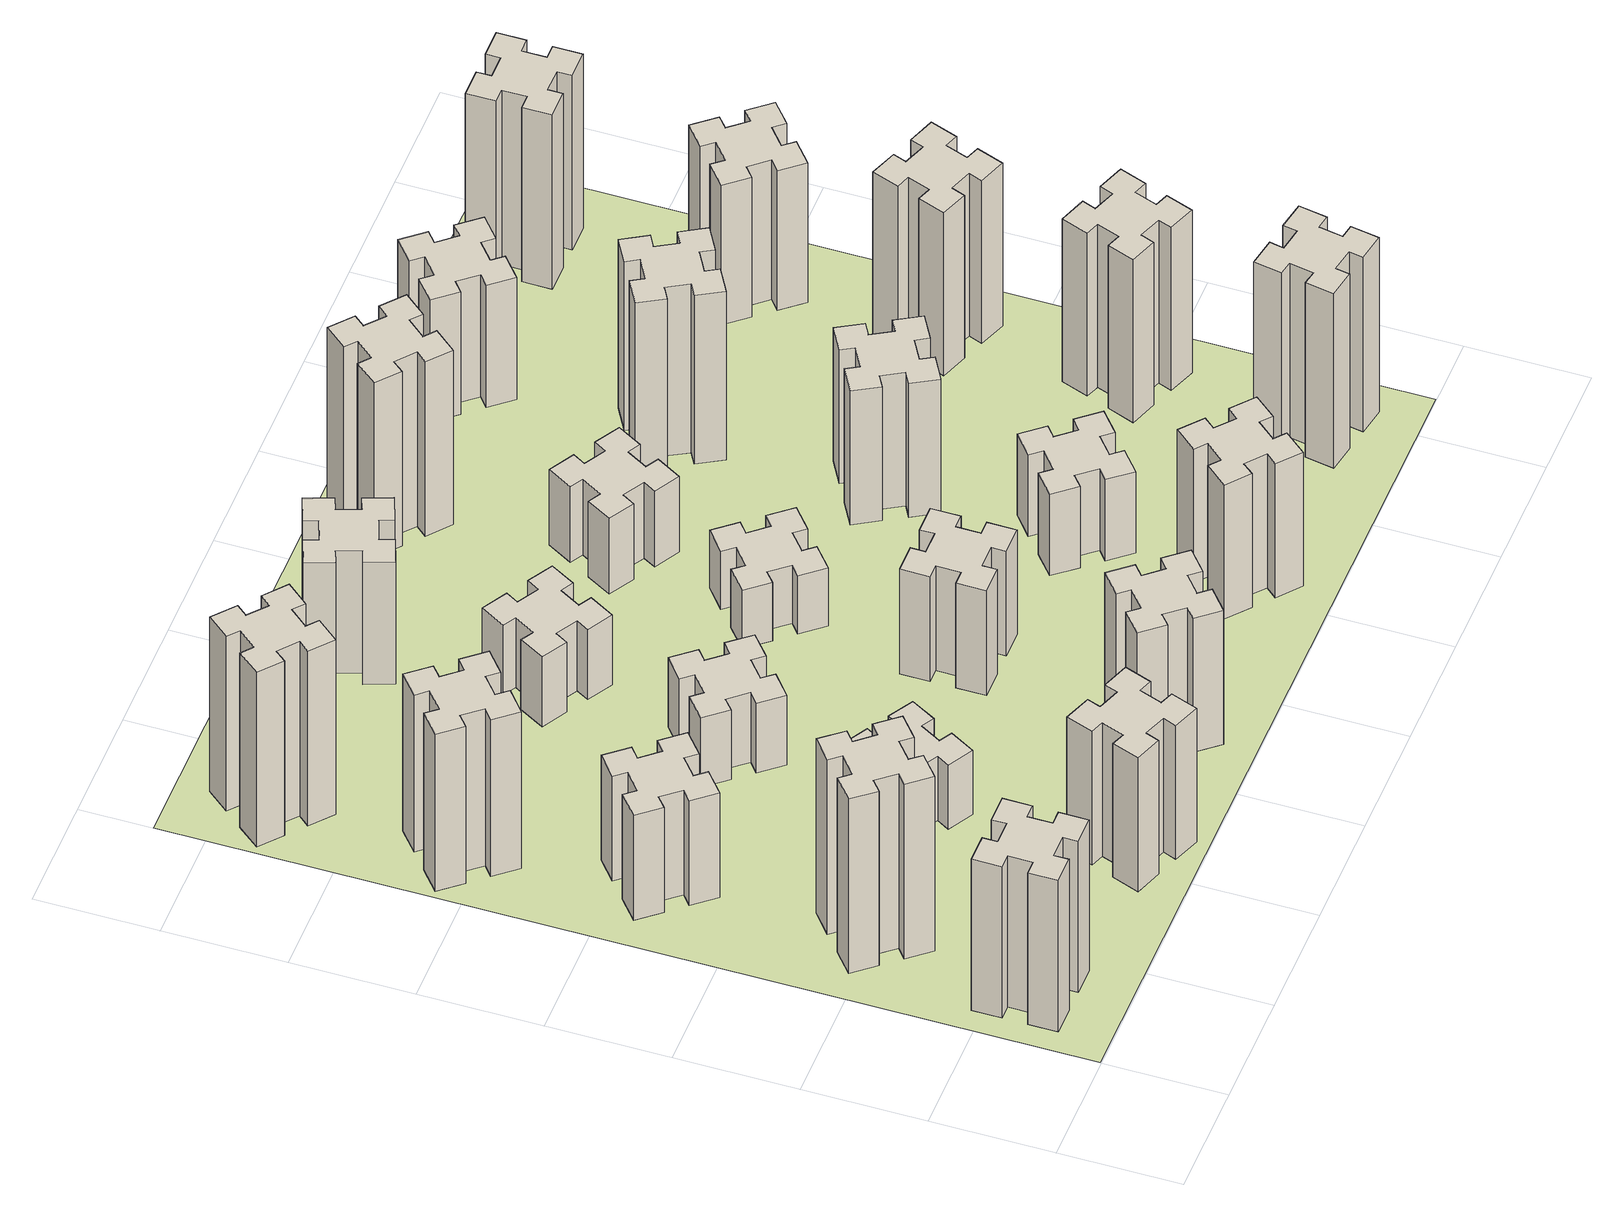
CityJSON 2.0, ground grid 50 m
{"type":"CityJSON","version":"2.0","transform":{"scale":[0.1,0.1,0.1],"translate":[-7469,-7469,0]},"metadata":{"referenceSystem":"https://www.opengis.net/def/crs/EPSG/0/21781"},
"CityObjects":{
"building1":{"type":"Building","attributes":{"class":"1000","function":"1000","usage":"1000","yearOfConstruction":2016,"roofType":"1000","measuredHeight":78,"storeysAboveGround":30,"storeysBelowGround":0},"geometry":[{"type":"Solid","lod":"1","boundaries":[[[[0,1,2,3,4,5,6,7,8,9,10,11,12,13,14,15,16,17,18,19]],[[17,16,20,21]],[[16,15,22,20]],[[15,14,23,22]],[[14,13,24,23]],[[13,12,25,24]],[[12,11,26,25]],[[11,10,27,26]],[[10,9,28,27]],[[9,8,29,28]],[[8,7,30,29]],[[7,6,31,30]],[[6,5,32,31]],[[5,4,33,32]],[[4,3,34,33]],[[3,2,35,34]],[[2,1,36,35]],[[1,0,37,36]],[[0,19,38,37]],[[19,18,39,38]],[[18,17,21,39]],[[24,25,26,27,28,29,30,31,32,33,34,35,36,37,38,39,21,20,22,23]]]]}]},
"building2":{"type":"Building","attributes":{"class":"1000","function":"1000","usage":"1000","yearOfConstruction":2016,"roofType":"1000","measuredHeight":90,"storeysAboveGround":30,"storeysBelowGround":0},"geometry":[{"type":"Solid","lod":"1","boundaries":[[[[40,41,42,43,44,45,46,47,48,49,50,51,52,53,54,55,56,57,58,59]],[[57,56,60,61]],[[56,55,62,60]],[[55,54,63,62]],[[54,53,64,63]],[[53,52,65,64]],[[52,51,66,65]],[[51,50,67,66]],[[50,49,68,67]],[[49,48,69,68]],[[48,47,70,69]],[[47,46,71,70]],[[46,45,72,71]],[[45,44,73,72]],[[44,43,74,73]],[[43,42,75,74]],[[42,41,76,75]],[[41,40,77,76]],[[40,59,78,77]],[[59,58,79,78]],[[58,57,61,79]],[[64,65,66,67,68,69,70,71,72,73,74,75,76,77,78,79,61,60,62,63]]]]}]},
"building3":{"type":"Building","attributes":{"class":"1000","function":"1000","usage":"1000","yearOfConstruction":2016,"roofType":"1000","measuredHeight":54,"storeysAboveGround":30,"storeysBelowGround":0},"geometry":[{"type":"Solid","lod":"1","boundaries":[[[[80,81,82,83,84,85,86,87,88,89,90,91,92,93,94,95,96,97,98,99]],[[97,96,100,101]],[[96,95,102,100]],[[95,94,103,102]],[[94,93,104,103]],[[93,92,105,104]],[[92,91,106,105]],[[91,90,107,106]],[[90,89,108,107]],[[89,88,109,108]],[[88,87,110,109]],[[87,86,111,110]],[[86,85,112,111]],[[85,84,113,112]],[[84,83,114,113]],[[83,82,115,114]],[[82,81,116,115]],[[81,80,117,116]],[[80,99,118,117]],[[99,98,119,118]],[[98,97,101,119]],[[104,105,106,107,108,109,110,111,112,113,114,115,116,117,118,119,101,100,102,103]]]]}]},
"building4":{"type":"Building","attributes":{"class":"1000","function":"1000","usage":"1000","yearOfConstruction":2016,"roofType":"1000","measuredHeight":81,"storeysAboveGround":30,"storeysBelowGround":0},"geometry":[{"type":"Solid","lod":"1","boundaries":[[[[120,121,122,123,124,125,126,127,128,129,130,131,132,133,134,135,136,137,138,139]],[[137,136,140,141]],[[136,135,142,140]],[[135,134,143,142]],[[134,133,144,143]],[[133,132,145,144]],[[132,131,146,145]],[[131,130,147,146]],[[130,129,148,147]],[[129,128,149,148]],[[128,127,150,149]],[[127,126,151,150]],[[126,125,152,151]],[[125,124,153,152]],[[124,123,154,153]],[[123,122,155,154]],[[122,121,156,155]],[[121,120,157,156]],[[120,139,158,157]],[[139,138,159,158]],[[138,137,141,159]],[[144,145,146,147,148,149,150,151,152,153,154,155,156,157,158,159,141,140,142,143]]]]}]},
"building5":{"type":"Building","attributes":{"class":"1000","function":"1000","usage":"1000","yearOfConstruction":2016,"roofType":"1000","measuredHeight":69,"storeysAboveGround":30,"storeysBelowGround":0},"geometry":[{"type":"Solid","lod":"1","boundaries":[[[[160,161,162,163,164,165,166,167,168,169,170,171,172,173,174,175,176,177,178,179]],[[177,176,180,181]],[[176,175,182,180]],[[175,174,183,182]],[[174,173,184,183]],[[173,172,185,184]],[[172,171,186,185]],[[171,170,187,186]],[[170,169,188,187]],[[169,168,189,188]],[[168,167,190,189]],[[167,166,191,190]],[[166,165,192,191]],[[165,164,193,192]],[[164,163,194,193]],[[163,162,195,194]],[[162,161,196,195]],[[161,160,197,196]],[[160,179,198,197]],[[179,178,199,198]],[[178,177,181,199]],[[184,185,186,187,188,189,190,191,192,193,194,195,196,197,198,199,181,180,182,183]]]]}]},
"building6":{"type":"Building","attributes":{"class":"1000","function":"1000","usage":"1000","yearOfConstruction":2016,"roofType":"1000","measuredHeight":90,"storeysAboveGround":30,"storeysBelowGround":0},"geometry":[{"type":"Solid","lod":"1","boundaries":[[[[200,201,202,203,204,205,206,207,208,209,210,211,212,213,214,215,216,217,218,219]],[[217,216,220,221]],[[216,215,222,220]],[[215,214,223,222]],[[214,213,224,223]],[[213,212,225,224]],[[212,211,226,225]],[[211,210,227,226]],[[210,209,228,227]],[[209,208,229,228]],[[208,207,230,229]],[[207,206,231,230]],[[206,205,232,231]],[[205,204,233,232]],[[204,203,234,233]],[[203,202,235,234]],[[202,201,236,235]],[[201,200,237,236]],[[200,219,238,237]],[[219,218,239,238]],[[218,217,221,239]],[[224,225,226,227,228,229,230,231,232,233,234,235,236,237,238,239,221,220,222,223]]]]}]},
"building7":{"type":"Building","attributes":{"class":"1000","function":"1000","usage":"1000","yearOfConstruction":2016,"roofType":"1000","measuredHeight":33,"storeysAboveGround":30,"storeysBelowGround":0},"geometry":[{"type":"Solid","lod":"1","boundaries":[[[[240,241,242,243,244,245,246,247,248,249,250,251,252,253,254,255,256,257,258,259]],[[257,256,260,261]],[[256,255,262,260]],[[255,254,263,262]],[[254,253,264,263]],[[253,252,265,264]],[[252,251,266,265]],[[251,250,267,266]],[[250,249,268,267]],[[249,248,269,268]],[[248,247,270,269]],[[247,246,271,270]],[[246,245,272,271]],[[245,244,273,272]],[[244,243,274,273]],[[243,242,275,274]],[[242,241,276,275]],[[241,240,277,276]],[[240,259,278,277]],[[259,258,279,278]],[[258,257,261,279]],[[264,265,266,267,268,269,270,271,272,273,274,275,276,277,278,279,261,260,262,263]]]]}]},
"building8":{"type":"Building","attributes":{"class":"1000","function":"1000","usage":"1000","yearOfConstruction":2016,"roofType":"1000","measuredHeight":36,"storeysAboveGround":30,"storeysBelowGround":0},"geometry":[{"type":"Solid","lod":"1","boundaries":[[[[280,281,282,283,284,285,286,287,288,289,290,291,292,293,294,295,296,297,298,299]],[[297,296,300,301]],[[296,295,302,300]],[[295,294,303,302]],[[294,293,304,303]],[[293,292,305,304]],[[292,291,306,305]],[[291,290,307,306]],[[290,289,308,307]],[[289,288,309,308]],[[288,287,310,309]],[[287,286,311,310]],[[286,285,312,311]],[[285,284,313,312]],[[284,283,314,313]],[[283,282,315,314]],[[282,281,316,315]],[[281,280,317,316]],[[280,299,318,317]],[[299,298,319,318]],[[298,297,301,319]],[[304,305,306,307,308,309,310,311,312,313,314,315,316,317,318,319,301,300,302,303]]]]}]},
"building9":{"type":"Building","attributes":{"class":"1000","function":"1000","usage":"1000","yearOfConstruction":2016,"roofType":"1000","measuredHeight":69,"storeysAboveGround":30,"storeysBelowGround":0},"geometry":[{"type":"Solid","lod":"1","boundaries":[[[[320,321,322,323,324,325,326,327,328,329,330,331,332,333,334,335,336,337,338,339]],[[337,336,340,341]],[[336,335,342,340]],[[335,334,343,342]],[[334,333,344,343]],[[333,332,345,344]],[[332,331,346,345]],[[331,330,347,346]],[[330,329,348,347]],[[329,328,349,348]],[[328,327,350,349]],[[327,326,351,350]],[[326,325,352,351]],[[325,324,353,352]],[[324,323,354,353]],[[323,322,355,354]],[[322,321,356,355]],[[321,320,357,356]],[[320,339,358,357]],[[339,338,359,358]],[[338,337,341,359]],[[344,345,346,347,348,349,350,351,352,353,354,355,356,357,358,359,341,340,342,343]]]]}]},
"building10":{"type":"Building","attributes":{"class":"1000","function":"1000","usage":"1000","yearOfConstruction":2016,"roofType":"1000","measuredHeight":36,"storeysAboveGround":30,"storeysBelowGround":0},"geometry":[{"type":"Solid","lod":"1","boundaries":[[[[360,361,362,363,364,365,366,367,368,369,370,371,372,373,374,375,376,377,378,379]],[[377,376,380,381]],[[376,375,382,380]],[[375,374,383,382]],[[374,373,384,383]],[[373,372,385,384]],[[372,371,386,385]],[[371,370,387,386]],[[370,369,388,387]],[[369,368,389,388]],[[368,367,390,389]],[[367,366,391,390]],[[366,365,392,391]],[[365,364,393,392]],[[364,363,394,393]],[[363,362,395,394]],[[362,361,396,395]],[[361,360,397,396]],[[360,379,398,397]],[[379,378,399,398]],[[378,377,381,399]],[[384,385,386,387,388,389,390,391,392,393,394,395,396,397,398,399,381,380,382,383]]]]}]},
"building11":{"type":"Building","attributes":{"class":"1000","function":"1000","usage":"1000","yearOfConstruction":2016,"roofType":"1000","measuredHeight":63,"storeysAboveGround":30,"storeysBelowGround":0},"geometry":[{"type":"Solid","lod":"1","boundaries":[[[[400,401,402,403,404,405,406,407,408,409,410,411,412,413,414,415,416,417,418,419]],[[417,416,420,421]],[[416,415,422,420]],[[415,414,423,422]],[[414,413,424,423]],[[413,412,425,424]],[[412,411,426,425]],[[411,410,427,426]],[[410,409,428,427]],[[409,408,429,428]],[[408,407,430,429]],[[407,406,431,430]],[[406,405,432,431]],[[405,404,433,432]],[[404,403,434,433]],[[403,402,435,434]],[[402,401,436,435]],[[401,400,437,436]],[[400,419,438,437]],[[419,418,439,438]],[[418,417,421,439]],[[424,425,426,427,428,429,430,431,432,433,434,435,436,437,438,439,421,420,422,423]]]]}]},
"building12":{"type":"Building","attributes":{"class":"1000","function":"1000","usage":"1000","yearOfConstruction":2016,"roofType":"1000","measuredHeight":54,"storeysAboveGround":30,"storeysBelowGround":0},"geometry":[{"type":"Solid","lod":"1","boundaries":[[[[440,441,442,443,444,445,446,447,448,449,450,451,452,453,454,455,456,457,458,459]],[[457,456,460,461]],[[456,455,462,460]],[[455,454,463,462]],[[454,453,464,463]],[[453,452,465,464]],[[452,451,466,465]],[[451,450,467,466]],[[450,449,468,467]],[[449,448,469,468]],[[448,447,470,469]],[[447,446,471,470]],[[446,445,472,471]],[[445,444,473,472]],[[444,443,474,473]],[[443,442,475,474]],[[442,441,476,475]],[[441,440,477,476]],[[440,459,478,477]],[[459,458,479,478]],[[458,457,461,479]],[[464,465,466,467,468,469,470,471,472,473,474,475,476,477,478,479,461,460,462,463]]]]}]},
"building13":{"type":"Building","attributes":{"class":"1000","function":"1000","usage":"1000","yearOfConstruction":2016,"roofType":"1000","measuredHeight":30,"storeysAboveGround":30,"storeysBelowGround":0},"geometry":[{"type":"Solid","lod":"1","boundaries":[[[[480,481,482,483,484,485,486,487,488,489,490,491,492,493,494,495,496,497,498,499]],[[497,496,500,501]],[[496,495,502,500]],[[495,494,503,502]],[[494,493,504,503]],[[493,492,505,504]],[[492,491,506,505]],[[491,490,507,506]],[[490,489,508,507]],[[489,488,509,508]],[[488,487,510,509]],[[487,486,511,510]],[[486,485,512,511]],[[485,484,513,512]],[[484,483,514,513]],[[483,482,515,514]],[[482,481,516,515]],[[481,480,517,516]],[[480,499,518,517]],[[499,498,519,518]],[[498,497,501,519]],[[504,505,506,507,508,509,510,511,512,513,514,515,516,517,518,519,501,500,502,503]]]]}]},
"building14":{"type":"Building","attributes":{"class":"1000","function":"1000","usage":"1000","yearOfConstruction":2016,"roofType":"1000","measuredHeight":69,"storeysAboveGround":30,"storeysBelowGround":0},"geometry":[{"type":"Solid","lod":"1","boundaries":[[[[520,521,522,523,524,525,526,527,528,529,530,531,532,533,534,535,536,537,538,539]],[[537,536,540,541]],[[536,535,542,540]],[[535,534,543,542]],[[534,533,544,543]],[[533,532,545,544]],[[532,531,546,545]],[[531,530,547,546]],[[530,529,548,547]],[[529,528,549,548]],[[528,527,550,549]],[[527,526,551,550]],[[526,525,552,551]],[[525,524,553,552]],[[524,523,554,553]],[[523,522,555,554]],[[522,521,556,555]],[[521,520,557,556]],[[520,539,558,557]],[[539,538,559,558]],[[538,537,541,559]],[[544,545,546,547,548,549,550,551,552,553,554,555,556,557,558,559,541,540,542,543]]]]}]},
"building15":{"type":"Building","attributes":{"class":"1000","function":"1000","usage":"1000","yearOfConstruction":2016,"roofType":"1000","measuredHeight":39,"storeysAboveGround":30,"storeysBelowGround":0},"geometry":[{"type":"Solid","lod":"1","boundaries":[[[[560,561,562,563,564,565,566,567,568,569,570,571,572,573,574,575,576,577,578,579]],[[577,576,580,581]],[[576,575,582,580]],[[575,574,583,582]],[[574,573,584,583]],[[573,572,585,584]],[[572,571,586,585]],[[571,570,587,586]],[[570,569,588,587]],[[569,568,589,588]],[[568,567,590,589]],[[567,566,591,590]],[[566,565,592,591]],[[565,564,593,592]],[[564,563,594,593]],[[563,562,595,594]],[[562,561,596,595]],[[561,560,597,596]],[[560,579,598,597]],[[579,578,599,598]],[[578,577,581,599]],[[584,585,586,587,588,589,590,591,592,593,594,595,596,597,598,599,581,580,582,583]]]]}]},
"building16":{"type":"Building","attributes":{"class":"1000","function":"1000","usage":"1000","yearOfConstruction":2016,"roofType":"1000","measuredHeight":90,"storeysAboveGround":30,"storeysBelowGround":0},"geometry":[{"type":"Solid","lod":"1","boundaries":[[[[600,601,602,603,604,605,606,607,608,609,610,611,612,613,614,615,616,617,618,619]],[[617,616,620,621]],[[616,615,622,620]],[[615,614,623,622]],[[614,613,624,623]],[[613,612,625,624]],[[612,611,626,625]],[[611,610,627,626]],[[610,609,628,627]],[[609,608,629,628]],[[608,607,630,629]],[[607,606,631,630]],[[606,605,632,631]],[[605,604,633,632]],[[604,603,634,633]],[[603,602,635,634]],[[602,601,636,635]],[[601,600,637,636]],[[600,619,638,637]],[[619,618,639,638]],[[618,617,621,639]],[[624,625,626,627,628,629,630,631,632,633,634,635,636,637,638,639,621,620,622,623]]]]}]},
"building17":{"type":"Building","attributes":{"class":"1000","function":"1000","usage":"1000","yearOfConstruction":2016,"roofType":"1000","measuredHeight":42,"storeysAboveGround":30,"storeysBelowGround":0},"geometry":[{"type":"Solid","lod":"1","boundaries":[[[[640,641,642,643,644,645,646,647,648,649,650,651,652,653,654,655,656,657,658,659]],[[657,656,660,661]],[[656,655,662,660]],[[655,654,663,662]],[[654,653,664,663]],[[653,652,665,664]],[[652,651,666,665]],[[651,650,667,666]],[[650,649,668,667]],[[649,648,669,668]],[[648,647,670,669]],[[647,646,671,670]],[[646,645,672,671]],[[645,644,673,672]],[[644,643,674,673]],[[643,642,675,674]],[[642,641,676,675]],[[641,640,677,676]],[[640,659,678,677]],[[659,658,679,678]],[[658,657,661,679]],[[664,665,666,667,668,669,670,671,672,673,674,675,676,677,678,679,661,660,662,663]]]]}]},
"building18":{"type":"Building","attributes":{"class":"1000","function":"1000","usage":"1000","yearOfConstruction":2016,"roofType":"1000","measuredHeight":69,"storeysAboveGround":30,"storeysBelowGround":0},"geometry":[{"type":"Solid","lod":"1","boundaries":[[[[680,681,682,683,684,685,686,687,688,689,690,691,692,693,694,695,696,697,698,699]],[[697,696,700,701]],[[696,695,702,700]],[[695,694,703,702]],[[694,693,704,703]],[[693,692,705,704]],[[692,691,706,705]],[[691,690,707,706]],[[690,689,708,707]],[[689,688,709,708]],[[688,687,710,709]],[[687,686,711,710]],[[686,685,712,711]],[[685,684,713,712]],[[684,683,714,713]],[[683,682,715,714]],[[682,681,716,715]],[[681,680,717,716]],[[680,699,718,717]],[[699,698,719,718]],[[698,697,701,719]],[[704,705,706,707,708,709,710,711,712,713,714,715,716,717,718,719,701,700,702,703]]]]}]},
"building19":{"type":"Building","attributes":{"class":"1000","function":"1000","usage":"1000","yearOfConstruction":2016,"roofType":"1000","measuredHeight":87,"storeysAboveGround":30,"storeysBelowGround":0},"geometry":[{"type":"Solid","lod":"1","boundaries":[[[[720,721,722,723,724,725,726,727,728,729,730,731,732,733,734,735,736,737,738,739]],[[737,736,740,741]],[[736,735,742,740]],[[735,734,743,742]],[[734,733,744,743]],[[733,732,745,744]],[[732,731,746,745]],[[731,730,747,746]],[[730,729,748,747]],[[729,728,749,748]],[[728,727,750,749]],[[727,726,751,750]],[[726,725,752,751]],[[725,724,753,752]],[[724,723,754,753]],[[723,722,755,754]],[[722,721,756,755]],[[721,720,757,756]],[[720,739,758,757]],[[739,738,759,758]],[[738,737,741,759]],[[744,745,746,747,748,749,750,751,752,753,754,755,756,757,758,759,741,740,742,743]]]]}]},
"building20":{"type":"Building","attributes":{"class":"1000","function":"1000","usage":"1000","yearOfConstruction":2016,"roofType":"1000","measuredHeight":90,"storeysAboveGround":30,"storeysBelowGround":0},"geometry":[{"type":"Solid","lod":"1","boundaries":[[[[760,761,762,763,764,765,766,767,768,769,770,771,772,773,774,775,776,777,778,779]],[[777,776,780,781]],[[776,775,782,780]],[[775,774,783,782]],[[774,773,784,783]],[[773,772,785,784]],[[772,771,786,785]],[[771,770,787,786]],[[770,769,788,787]],[[769,768,789,788]],[[768,767,790,789]],[[767,766,791,790]],[[766,765,792,791]],[[765,764,793,792]],[[764,763,794,793]],[[763,762,795,794]],[[762,761,796,795]],[[761,760,797,796]],[[760,779,798,797]],[[779,778,799,798]],[[778,777,781,799]],[[784,785,786,787,788,789,790,791,792,793,794,795,796,797,798,799,781,780,782,783]]]]}]},
"building21":{"type":"Building","attributes":{"class":"1000","function":"1000","usage":"1000","yearOfConstruction":2016,"roofType":"1000","measuredHeight":63,"storeysAboveGround":30,"storeysBelowGround":0},"geometry":[{"type":"Solid","lod":"1","boundaries":[[[[800,801,802,803,804,805,806,807,808,809,810,811,812,813,814,815,816,817,818,819]],[[817,816,820,821]],[[816,815,822,820]],[[815,814,823,822]],[[814,813,824,823]],[[813,812,825,824]],[[812,811,826,825]],[[811,810,827,826]],[[810,809,828,827]],[[809,808,829,828]],[[808,807,830,829]],[[807,806,831,830]],[[806,805,832,831]],[[805,804,833,832]],[[804,803,834,833]],[[803,802,835,834]],[[802,801,836,835]],[[801,800,837,836]],[[800,819,838,837]],[[819,818,839,838]],[[818,817,821,839]],[[824,825,826,827,828,829,830,831,832,833,834,835,836,837,838,839,821,820,822,823]]]]}]},
"building22":{"type":"Building","attributes":{"class":"1000","function":"1000","usage":"1000","yearOfConstruction":2016,"roofType":"1000","measuredHeight":84,"storeysAboveGround":30,"storeysBelowGround":0},"geometry":[{"type":"Solid","lod":"1","boundaries":[[[[840,841,842,843,844,845,846,847,848,849,850,851,852,853,854,855,856,857,858,859]],[[857,856,860,861]],[[856,855,862,860]],[[855,854,863,862]],[[854,853,864,863]],[[853,852,865,864]],[[852,851,866,865]],[[851,850,867,866]],[[850,849,868,867]],[[849,848,869,868]],[[848,847,870,869]],[[847,846,871,870]],[[846,845,872,871]],[[845,844,873,872]],[[844,843,874,873]],[[843,842,875,874]],[[842,841,876,875]],[[841,840,877,876]],[[840,859,878,877]],[[859,858,879,878]],[[858,857,861,879]],[[864,865,866,867,868,869,870,871,872,873,874,875,876,877,878,879,861,860,862,863]]]]}]},
"building23":{"type":"Building","attributes":{"class":"1000","function":"1000","usage":"1000","yearOfConstruction":2016,"roofType":"1000","measuredHeight":84,"storeysAboveGround":30,"storeysBelowGround":0},"geometry":[{"type":"Solid","lod":"1","boundaries":[[[[880,881,882,883,884,885,886,887,888,889,890,891,892,893,894,895,896,897,898,899]],[[897,896,900,901]],[[896,895,902,900]],[[895,894,903,902]],[[894,893,904,903]],[[893,892,905,904]],[[892,891,906,905]],[[891,890,907,906]],[[890,889,908,907]],[[889,888,909,908]],[[888,887,910,909]],[[887,886,911,910]],[[886,885,912,911]],[[885,884,913,912]],[[884,883,914,913]],[[883,882,915,914]],[[882,881,916,915]],[[881,880,917,916]],[[880,899,918,917]],[[899,898,919,918]],[[898,897,901,919]],[[904,905,906,907,908,909,910,911,912,913,914,915,916,917,918,919,901,900,902,903]]]]}]},
"building24":{"type":"Building","attributes":{"class":"1000","function":"1000","usage":"1000","yearOfConstruction":2016,"roofType":"1000","measuredHeight":72,"storeysAboveGround":30,"storeysBelowGround":0},"geometry":[{"type":"Solid","lod":"1","boundaries":[[[[920,921,922,923,924,925,926,927,928,929,930,931,932,933,934,935,936,937,938,939]],[[937,936,940,941]],[[936,935,942,940]],[[935,934,943,942]],[[934,933,944,943]],[[933,932,945,944]],[[932,931,946,945]],[[931,930,947,946]],[[930,929,948,947]],[[929,928,949,948]],[[928,927,950,949]],[[927,926,951,950]],[[926,925,952,951]],[[925,924,953,952]],[[924,923,954,953]],[[923,922,955,954]],[[922,921,956,955]],[[921,920,957,956]],[[920,939,958,957]],[[939,938,959,958]],[[938,937,941,959]],[[944,945,946,947,948,949,950,951,952,953,954,955,956,957,958,959,941,940,942,943]]]]}]},
"building25":{"type":"Building","attributes":{"class":"1000","function":"1000","usage":"1000","yearOfConstruction":2016,"roofType":"1000","measuredHeight":90,"storeysAboveGround":30,"storeysBelowGround":0},"geometry":[{"type":"Solid","lod":"1","boundaries":[[[[960,961,962,963,964,965,966,967,968,969,970,971,972,973,974,975,976,977,978,979]],[[977,976,980,981]],[[976,975,982,980]],[[975,974,983,982]],[[974,973,984,983]],[[973,972,985,984]],[[972,971,986,985]],[[971,970,987,986]],[[970,969,988,987]],[[969,968,989,988]],[[968,967,990,989]],[[967,966,991,990]],[[966,965,992,991]],[[965,964,993,992]],[[964,963,994,993]],[[963,962,995,994]],[[962,961,996,995]],[[961,960,997,996]],[[960,979,998,997]],[[979,978,999,998]],[[978,977,981,999]],[[984,985,986,987,988,989,990,991,992,993,994,995,996,997,998,999,981,980,982,983]]]]}]},
"landuse1":{"type":"LandUse","attributes":{"name":"plot1","function":"1010"},"geometry":[{"type":"MultiSurface","lod":"1","boundaries":[[[1000,1001,1002,1003]]]}]}
},
"vertices":[
[165,425,0],[165,325,0],[105,325,0],[105,205,0],[225,205,0],[225,265,0],[325,265,0],[325,205,0],[445,205,0],[445,325,0],[385,325,0],[385,425,0],[445,425,0],[445,545,0],[325,545,0],[325,485,0],[225,485,0],[225,545,0],[105,545,0],[105,425,0],[225,485,780],[225,545,780],[325,485,780],[325,545,780],[445,545,780],[445,425,780],[385,425,780],[385,325,780],[445,325,780],[445,205,780],[325,205,780],[325,265,780],[225,265,780],[225,205,780],[105,205,780],[105,325,780],[165,325,780],[165,425,780],[105,425,780],[105,545,780],
[492,1048,0],[427,1124,0],[473,1163,0],[396,1255,0],[304,1178,0],[343,1132,0],[266,1067,0],[228,1113,0],[136,1036,0],[213,944,0],[259,983,0],[323,906,0],[277,868,0],[354,776,0],[446,853,0],[408,899,0],[484,963,0],[523,917,0],[615,994,0],[538,1086,0],[484,963,900],[523,917,900],[408,899,900],[446,853,900],[354,776,900],[277,868,900],[323,906,900],[259,983,900],[213,944,900],[136,1036,900],[228,1113,900],[266,1067,900],[343,1132,900],[304,1178,900],[396,1255,900],[473,1163,900],[427,1124,900],[492,1048,900],[538,1086,900],[615,994,900],
[492,1888,0],[427,1964,0],[473,2003,0],[396,2095,0],[304,2018,0],[343,1972,0],[266,1907,0],[228,1953,0],[136,1876,0],[213,1784,0],[259,1823,0],[323,1746,0],[277,1708,0],[354,1616,0],[446,1693,0],[408,1739,0],[484,1803,0],[523,1757,0],[615,1834,0],[538,1926,0],[484,1803,540],[523,1757,540],[408,1739,540],[446,1693,540],[354,1616,540],[277,1708,540],[323,1746,540],[259,1823,540],[213,1784,540],[136,1876,540],[228,1953,540],[266,1907,540],[343,1972,540],[304,2018,540],[396,2095,540],[473,2003,540],[427,1964,540],[492,1888,540],[538,1926,540],[615,1834,540],
[243,2712,0],[166,2647,0],[128,2693,0],[36,2616,0],[113,2524,0],[159,2563,0],[223,2486,0],[177,2448,0],[254,2356,0],[346,2433,0],[308,2479,0],[384,2543,0],[423,2497,0],[515,2574,0],[438,2666,0],[392,2628,0],[327,2704,0],[373,2743,0],[296,2835,0],[204,2758,0],[327,2704,810],[373,2743,810],[392,2628,810],[438,2666,810],[515,2574,810],[423,2497,810],[384,2543,810],[308,2479,810],[346,2433,810],[254,2356,810],[177,2448,810],[223,2486,810],[159,2563,810],[113,2524,810],[36,2616,810],[128,2693,810],[166,2647,810],[243,2712,810],[204,2758,810],[296,2835,810],
[1029,360,0],[995,266,0],[939,287,0],[897,174,0],[1010,133,0],[1031,189,0],[1125,155,0],[1104,99,0],[1217,57,0],[1258,170,0],[1202,191,0],[1236,285,0],[1292,264,0],[1333,377,0],[1220,418,0],[1200,362,0],[1106,396,0],[1127,452,0],[1014,493,0],[973,380,0],[1106,396,690],[1127,452,690],[1200,362,690],[1220,418,690],[1333,377,690],[1292,264,690],[1236,285,690],[1202,191,690],[1258,170,690],[1217,57,690],[1104,99,690],[1125,155,690],[1031,189,690],[1010,133,690],[897,174,690],[939,287,690],[995,266,690],[1029,360,690],[973,380,690],[1014,493,690],
[384,3387,0],[308,3452,0],[346,3498,0],[254,3575,0],[177,3483,0],[223,3444,0],[159,3368,0],[113,3406,0],[36,3314,0],[128,3237,0],[166,3283,0],[243,3219,0],[204,3173,0],[296,3096,0],[373,3188,0],[327,3226,0],[392,3303,0],[438,3264,0],[515,3356,0],[423,3433,0],[392,3303,900],[438,3264,900],[327,3226,900],[373,3188,900],[296,3096,900],[204,3173,900],[243,3219,900],[166,3283,900],[128,3237,900],[36,3314,900],[113,3406,900],[159,3368,900],[223,3444,900],[177,3483,900],[254,3575,900],[346,3498,900],[308,3452,900],[384,3387,900],[423,3433,900],[515,3356,900],
[1086,1017,0],[1136,1104,0],[1188,1074,0],[1248,1178,0],[1144,1238,0],[1114,1186,0],[1027,1236,0],[1057,1288,0],[953,1348,0],[893,1244,0],[945,1214,0],[895,1127,0],[843,1157,0],[783,1053,0],[887,993,0],[917,1045,0],[1004,995,0],[974,943,0],[1078,883,0],[1138,987,0],[1004,995,330],[974,943,330],[917,1045,330],[887,993,330],[783,1053,330],[843,1157,330],[895,1127,330],[945,1214,330],[893,1244,330],[953,1348,330],[1057,1288,330],[1027,1236,330],[1114,1186,330],[1144,1238,330],[1248,1178,330],[1188,1074,330],[1136,1104,330],[1086,1017,330],[1138,987,330],[1078,883,330],
[1083,1972,0],[1006,1907,0],[968,1953,0],[876,1876,0],[953,1784,0],[999,1823,0],[1063,1746,0],[1017,1708,0],[1094,1616,0],[1186,1693,0],[1148,1739,0],[1224,1803,0],[1263,1757,0],[1355,1834,0],[1278,1926,0],[1232,1888,0],[1167,1964,0],[1213,2003,0],[1136,2095,0],[1044,2018,0],[1167,1964,360],[1213,2003,360],[1232,1888,360],[1278,1926,360],[1355,1834,360],[1263,1757,360],[1224,1803,360],[1148,1739,360],[1186,1693,360],[1094,1616,360],[1017,1708,360],[1063,1746,360],[999,1823,360],[953,1784,360],[876,1876,360],[968,1953,360],[1006,1907,360],[1083,1972,360],[1044,2018,360],[1136,2095,360],
[1639,343,0],[1703,266,0],[1657,228,0],[1734,136,0],[1826,213,0],[1788,259,0],[1864,323,0],[1903,277,0],[1995,354,0],[1918,446,0],[1872,408,0],[1807,484,0],[1853,523,0],[1776,615,0],[1684,538,0],[1723,492,0],[1646,427,0],[1608,473,0],[1516,396,0],[1593,304,0],[1646,427,690],[1608,473,690],[1723,492,690],[1684,538,690],[1776,615,690],[1853,523,690],[1807,484,690],[1872,408,690],[1918,446,690],[1995,354,690],[1903,277,690],[1864,323,690],[1788,259,690],[1826,213,690],[1734,136,690],[1657,228,690],[1703,266,690],[1639,343,690],[1593,304,690],[1516,396,690],
[1314,2666,0],[1227,2716,0],[1257,2768,0],[1153,2828,0],[1093,2724,0],[1145,2694,0],[1095,2607,0],[1043,2637,0],[983,2533,0],[1087,2473,0],[1117,2525,0],[1204,2475,0],[1174,2423,0],[1278,2363,0],[1338,2467,0],[1286,2497,0],[1336,2584,0],[1388,2554,0],[1448,2658,0],[1344,2718,0],[1336,2584,360],[1388,2554,360],[1286,2497,360],[1338,2467,360],[1278,2363,360],[1174,2423,360],[1204,2475,360],[1117,2525,360],[1087,2473,360],[983,2533,360],[1043,2637,360],[1095,2607,360],[1145,2694,360],[1093,2724,360],[1153,2828,360],[1257,2768,360],[1227,2716,360],[1314,2666,360],[1344,2718,360],[1448,2658,360],
[1125,3456,0],[1031,3422,0],[1010,3478,0],[897,3437,0],[939,3324,0],[995,3345,0],[1029,3251,0],[973,3230,0],[1014,3117,0],[1127,3159,0],[1106,3215,0],[1200,3249,0],[1220,3193,0],[1333,3234,0],[1292,3347,0],[1236,3326,0],[1202,3420,0],[1258,3440,0],[1217,3553,0],[1104,3512,0],[1202,3420,630],[1258,3440,630],[1236,3326,630],[1292,3347,630],[1333,3234,630],[1220,3193,630],[1200,3249,630],[1106,3215,630],[1127,3159,630],[1014,3117,630],[973,3230,630],[1029,3251,630],[995,3345,630],[939,3324,630],[897,3437,630],[1010,3478,630],[1031,3422,630],[1125,3456,630],[1104,3512,630],[1217,3553,630],
[1745,1265,0],[1745,1165,0],[1685,1165,0],[1685,1045,0],[1805,1045,0],[1805,1105,0],[1905,1105,0],[1905,1045,0],[2025,1045,0],[2025,1165,0],[1965,1165,0],[1965,1265,0],[2025,1265,0],[2025,1385,0],[1905,1385,0],[1905,1325,0],[1805,1325,0],[1805,1385,0],[1685,1385,0],[1685,1265,0],[1805,1325,540],[1805,1385,540],[1905,1325,540],[1905,1385,540],[2025,1385,540],[2025,1265,540],[1965,1265,540],[1965,1165,540],[2025,1165,540],[2025,1045,540],[1905,1045,540],[1905,1105,540],[1805,1105,540],[1805,1045,540],[1685,1045,540],[1685,1165,540],[1745,1165,540],[1745,1265,540],[1685,1265,540],[1685,1385,540],
[1972,1988,0],[1907,2064,0],[1953,2103,0],[1876,2195,0],[1784,2118,0],[1823,2072,0],[1746,2007,0],[1708,2053,0],[1616,1976,0],[1693,1884,0],[1739,1923,0],[1803,1846,0],[1757,1808,0],[1834,1716,0],[1926,1793,0],[1888,1839,0],[1964,1903,0],[2003,1857,0],[2095,1934,0],[2018,2026,0],[1964,1903,300],[2003,1857,300],[1888,1839,300],[1926,1793,300],[1834,1716,300],[1757,1808,300],[1803,1846,300],[1739,1923,300],[1693,1884,300],[1616,1976,300],[1708,2053,300],[1746,2007,300],[1823,2072,300],[1784,2118,300],[1876,2195,300],[1953,2103,300],[1907,2064,300],[1972,1988,300],[2018,2026,300],[2095,1934,300],
[2486,323,0],[2563,259,0],[2524,213,0],[2616,136,0],[2693,228,0],[2647,266,0],[2712,343,0],[2758,304,0],[2835,396,0],[2743,473,0],[2704,427,0],[2628,492,0],[2666,538,0],[2574,615,0],[2497,523,0],[2543,484,0],[2479,408,0],[2433,446,0],[2356,354,0],[2448,277,0],[2479,408,690],[2433,446,690],[2543,484,690],[2497,523,690],[2574,615,690],[2666,538,690],[2628,492,690],[2704,427,690],[2743,473,690],[2835,396,690],[2758,304,690],[2712,343,690],[2647,266,690],[2693,228,690],[2616,136,690],[2524,213,690],[2563,259,690],[2486,323,690],[2448,277,690],[2356,354,690],
[2026,2497,0],[2076,2584,0],[2128,2554,0],[2188,2658,0],[2084,2718,0],[2054,2666,0],[1967,2716,0],[1997,2768,0],[1893,2828,0],[1833,2724,0],[1885,2694,0],[1835,2607,0],[1783,2637,0],[1723,2533,0],[1827,2473,0],[1857,2525,0],[1944,2475,0],[1914,2423,0],[2018,2363,0],[2078,2467,0],[1944,2475,390],[1914,2423,390],[1857,2525,390],[1827,2473,390],[1723,2533,390],[1783,2637,390],[1835,2607,390],[1885,2694,390],[1833,2724,390],[1893,2828,390],[1997,2768,390],[1967,2716,390],[2054,2666,390],[2084,2718,390],[2188,2658,390],[2128,2554,390],[2076,2584,390],[2026,2497,390],[2078,2467,390],[2018,2363,390],
[1746,3383,0],[1823,3319,0],[1784,3273,0],[1876,3196,0],[1953,3288,0],[1907,3326,0],[1972,3403,0],[2018,3364,0],[2095,3456,0],[2003,3533,0],[1964,3487,0],[1888,3552,0],[1926,3598,0],[1834,3675,0],[1757,3583,0],[1803,3544,0],[1739,3468,0],[1693,3506,0],[1616,3414,0],[1708,3337,0],[1739,3468,900],[1693,3506,900],[1803,3544,900],[1757,3583,900],[1834,3675,900],[1926,3598,900],[1888,3552,900],[1964,3487,900],[2003,3533,900],[2095,3456,900],[2018,3364,900],[1972,3403,900],[1907,3326,900],[1953,3288,900],[1876,3196,900],[1784,3273,900],[1823,3319,900],[1746,3383,900],[1708,3337,900],[1616,3414,900],
[2563,1132,0],[2486,1067,0],[2448,1113,0],[2356,1036,0],[2433,944,0],[2479,983,0],[2543,906,0],[2497,868,0],[2574,776,0],[2666,853,0],[2628,899,0],[2704,963,0],[2743,917,0],[2835,994,0],[2758,1086,0],[2712,1048,0],[2647,1124,0],[2693,1163,0],[2616,1255,0],[2524,1178,0],[2647,1124,420],[2693,1163,420],[2712,1048,420],[2758,1086,420],[2835,994,420],[2743,917,420],[2704,963,420],[2628,899,420],[2666,853,420],[2574,776,420],[2497,868,420],[2543,906,420],[2479,983,420],[2433,944,420],[2356,1036,420],[2448,1113,420],[2486,1067,420],[2563,1132,420],[2524,1178,420],[2616,1255,420],
[2475,1744,0],[2525,1657,0],[2473,1627,0],[2533,1523,0],[2637,1583,0],[2607,1635,0],[2694,1685,0],[2724,1633,0],[2828,1693,0],[2768,1797,0],[2716,1767,0],[2666,1854,0],[2718,1884,0],[2658,1988,0],[2554,1928,0],[2584,1876,0],[2497,1826,0],[2467,1878,0],[2363,1818,0],[2423,1714,0],[2497,1826,690],[2467,1878,690],[2584,1876,690],[2554,1928,690],[2658,1988,690],[2718,1884,690],[2666,1854,690],[2716,1767,690],[2768,1797,690],[2828,1693,690],[2724,1633,690],[2694,1685,690],[2607,1635,690],[2637,1583,690],[2533,1523,690],[2473,1627,690],[2525,1657,690],[2475,1744,690],[2423,1714,690],[2363,1818,690],
[2607,2475,0],[2694,2525,0],[2724,2473,0],[2828,2533,0],[2768,2637,0],[2716,2607,0],[2666,2694,0],[2718,2724,0],[2658,2828,0],[2554,2768,0],[2584,2716,0],[2497,2666,0],[2467,2718,0],[2363,2658,0],[2423,2554,0],[2475,2584,0],[2525,2497,0],[2473,2467,0],[2533,2363,0],[2637,2423,0],[2525,2497,870],[2473,2467,870],[2475,2584,870],[2423,2554,870],[2363,2658,870],[2467,2718,870],[2497,2666,870],[2584,2716,870],[2554,2768,870],[2658,2828,870],[2718,2724,870],[2666,2694,870],[2716,2607,870],[2768,2637,870],[2828,2533,870],[2724,2473,870],[2694,2525,870],[2607,2475,870],[2637,2423,870],[2533,2363,870],
[3504,475,0],[3405,492,0],[3416,551,0],[3297,572,0],[3277,454,0],[3336,444,0],[3318,345,0],[3259,356,0],[3238,237,0],[3357,217,0],[3367,276,0],[3465,258,0],[3455,199,0],[3573,178,0],[3594,297,0],[3535,307,0],[3552,405,0],[3611,395,0],[3632,513,0],[3514,534,0],[3552,405,900],[3611,395,900],[3535,307,900],[3594,297,900],[3573,178,900],[3455,199,900],[3465,258,900],[3367,276,900],[3357,217,900],[3238,237,900],[3259,356,900],[3318,345,900],[3336,444,900],[3277,454,900],[3297,572,900],[3416,551,900],[3405,492,900],[3504,475,900],[3514,534,900],[3632,513,900],
[2712,3468,0],[2647,3544,0],[2693,3583,0],[2616,3675,0],[2524,3598,0],[2563,3552,0],[2486,3487,0],[2448,3533,0],[2356,3456,0],[2433,3364,0],[2479,3403,0],[2543,3326,0],[2497,3288,0],[2574,3196,0],[2666,3273,0],[2628,3319,0],[2704,3383,0],[2743,3337,0],[2835,3414,0],[2758,3506,0],[2704,3383,630],[2743,3337,630],[2628,3319,630],[2666,3273,630],[2574,3196,630],[2497,3288,630],[2543,3326,630],[2479,3403,630],[2433,3364,630],[2356,3456,630],[2448,3533,630],[2486,3487,630],[2563,3552,630],[2524,3598,630],[2616,3675,630],[2693,3583,630],[2647,3544,630],[2712,3468,630],[2758,3506,630],[2835,3414,630],
[3351,1029,0],[3445,995,0],[3424,939,0],[3537,897,0],[3578,1010,0],[3522,1031,0],[3556,1125,0],[3612,1104,0],[3653,1217,0],[3540,1258,0],[3520,1202,0],[3426,1236,0],[3447,1292,0],[3334,1333,0],[3293,1220,0],[3349,1200,0],[3315,1106,0],[3259,1127,0],[3217,1014,0],[3330,973,0],[3315,1106,840],[3259,1127,840],[3349,1200,840],[3293,1220,840],[3334,1333,840],[3447,1292,840],[3426,1236,840],[3520,1202,840],[3540,1258,840],[3653,1217,840],[3612,1104,840],[3556,1125,840],[3522,1031,840],[3578,1010,840],[3537,897,840],[3424,939,840],[3445,995,840],[3351,1029,840],[3330,973,840],[3217,1014,840],
[3520,1942,0],[3426,1976,0],[3447,2032,0],[3334,2073,0],[3293,1960,0],[3349,1940,0],[3315,1846,0],[3259,1867,0],[3217,1754,0],[3330,1713,0],[3351,1769,0],[3445,1735,0],[3424,1679,0],[3537,1637,0],[3578,1750,0],[3522,1771,0],[3556,1865,0],[3612,1844,0],[3653,1957,0],[3540,1998,0],[3556,1865,840],[3612,1844,840],[3522,1771,840],[3578,1750,840],[3537,1637,840],[3424,1679,840],[3445,1735,840],[3351,1769,840],[3330,1713,840],[3217,1754,840],[3259,1867,840],[3315,1846,840],[3349,1940,840],[3293,1960,840],[3334,2073,840],[3447,2032,840],[3426,1976,840],[3520,1942,840],[3540,1998,840],[3653,1957,840],
[3319,2563,0],[3383,2486,0],[3337,2448,0],[3414,2356,0],[3506,2433,0],[3468,2479,0],[3544,2543,0],[3583,2497,0],[3675,2574,0],[3598,2666,0],[3552,2628,0],[3487,2704,0],[3533,2743,0],[3456,2835,0],[3364,2758,0],[3403,2712,0],[3326,2647,0],[3288,2693,0],[3196,2616,0],[3273,2524,0],[3326,2647,720],[3288,2693,720],[3403,2712,720],[3364,2758,720],[3456,2835,720],[3533,2743,720],[3487,2704,720],[3552,2628,720],[3598,2666,720],[3675,2574,720],[3583,2497,720],[3544,2543,720],[3468,2479,720],[3506,2433,720],[3414,2356,720],[3337,2448,720],[3383,2486,720],[3319,2563,720],[3273,2524,720],[3196,2616,720],
[3285,3325,0],[3385,3325,0],[3385,3265,0],[3505,3265,0],[3505,3385,0],[3445,3385,0],[3445,3485,0],[3505,3485,0],[3505,3605,0],[3385,3605,0],[3385,3545,0],[3285,3545,0],[3285,3605,0],[3165,3605,0],[3165,3485,0],[3225,3485,0],[3225,3385,0],[3165,3385,0],[3165,3265,0],[3285,3265,0],[3225,3385,900],[3165,3385,900],[3225,3485,900],[3165,3485,900],[3165,3605,900],[3285,3605,900],[3285,3545,900],[3385,3545,900],[3385,3605,900],[3505,3605,900],[3505,3485,900],[3445,3485,900],[3445,3385,900],[3505,3385,900],[3505,3265,900],[3385,3265,900],[3385,3325,900],[3285,3325,900],[3285,3265,900],[3165,3265,900],
[5,3705,0],[3705,3705,0],[3705,5,0],[5,5,0]
]}
